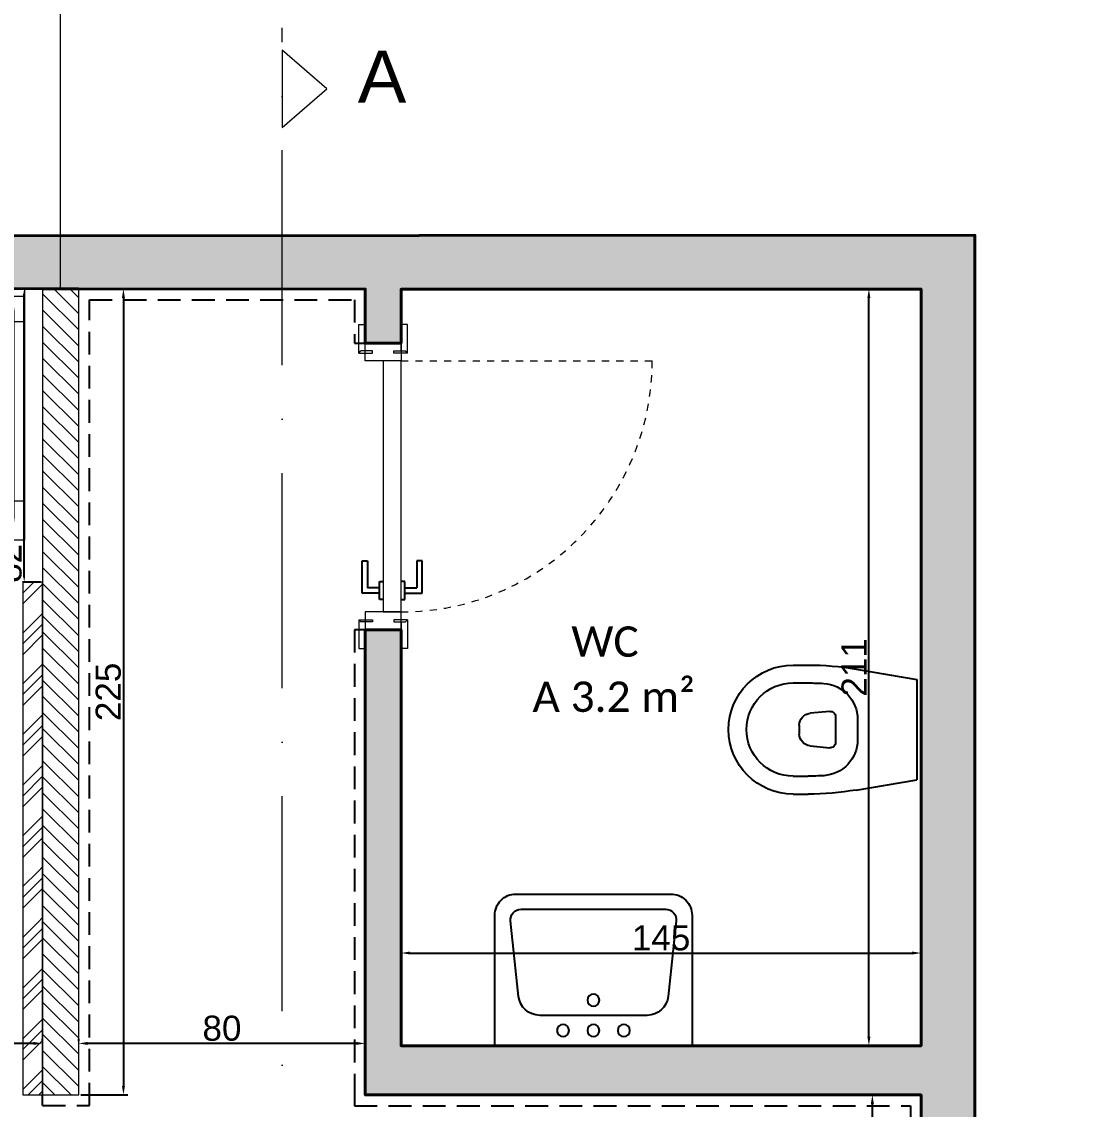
# Model space of a CAD drawing. Header units: millimetres. Extents: x 1287 to 21021, y -1522 to 4173.
# Drawn here: x 2938.3 to 3236.5, y 3482.4 to 3785.8 of the extents above; entities that cross this region are included whole.
import ezdxf

# ---------------------------------------------------------------- set-up
doc = ezdxf.new("R2010")
doc.units = ezdxf.units.MM
for name, pattern in [('ACAD_ISO02W100', [15, 12, -3]), ('ACAD_ISO10W100', [18, 12, -3, 0, -3]), ('DASHED2', [9.525, 6.35, -3.175]), ('Hidden', [4, 2, -2])]:
    doc.linetypes.add(name, pattern=pattern)
for name, color, linetype in [('-DWG_ANA', 7, 'Continuous'), ('A-kapi-aksesuar', 20, 'Continuous'), ('Yazı', 7, 'Continuous')]:
    doc.layers.add(name, color=color, linetype=linetype)
for name, color, linetype, lineweight in [('A-kapi', 41, 'Continuous', 18), ('ALÇIPAN', 40, 'Continuous', 20), ('DUVAR', 7, 'Continuous', 40), ('ENDÜSTRİYEL MUTFAK', 253, 'Continuous', 9), ('KESİT AKS', 2, 'Continuous', 30), ('LAMBRİ', 105, 'Continuous', 25), ('ÇERÇEVE', 2, 'Continuous', 9), ('ÖLÇÜ', 40, 'Continuous', 5)]:
    doc.layers.add(name, color=color, linetype=linetype, lineweight=lineweight)
doc.layers.add('VİTRİFİYE', color=7, linetype='Continuous', lineweight=25, true_color=0x7893a5)
doc.layers.add('YAZI', color=7, linetype='Continuous', lineweight=20, true_color=0xd27070)
doc.styles.get("Standard").update_dxf_attribs({"font": 'arial.ttf'})
doc.dimstyles.new('ISO-25', dxfattribs={"dimtxt": 2.5, "dimasz": 2.5, "dimexe": 1.25, "dimexo": 0.625, "dimtad": 1, "dimtxsty": 'Standard', "dimcen": 2.5, "dimadec": 0, "dimazin": 0, "dimtfac": 1, "dimtmove": 0, "dimatfit": 3, "dimfxl": 1, "dimarcsym": 0})

# ---------------------------------------------------------------- blocks, each defined once
blk = doc.blocks.new('gffgf')
at = {"layer": 'ENDÜSTRİYEL MUTFAK'}
for points in [[(127336219.11, 141996656.28), (127336221.13, 141996656.27), (127336221.15, 141996662.53, -0.072213), (127336219.13, 141996662.54)], [(127336236.99, 141996656.22), (127336239, 141996656.21), (127336239.02, 141996662.47, -0.072213), (127336237.01, 141996662.48)]]:
    blk.add_hatch(color=256, dxfattribs=at).paths.add_polyline_path(points)
for p, q in [((127336259.89, 141996661.83), (127336249.85, 141996651.86)), ((127336249.89, 141996661.86), (127336259.85, 141996651.83))]:
    blk.add_line(p, q, dxfattribs=at)
at = {"layer": 'ENDÜSTRİYEL MUTFAK', "color": 1, "linetype": 'DASHED2', "lineweight": -2, "ltscale": 2}
blk.add_lwpolyline([(127336180.09, 141996642.14), (127336264.17, 141996642.14), (127336264.17, 141996692.14), (127336180.09, 141996692.14)], close=True, dxfattribs=at)
at = {"layer": 'ENDÜSTRİYEL MUTFAK'}
for points in [[(127336186.61, 141996652.14), (127336249.85, 141996651.86), (127336249.97, 141996686.86), (127336186.72, 141996687.14)], [(127336186.69, 141996677.08), (127336208.19, 141996677.01), (127336208.22, 141996687.01), (127336186.72, 141996687.08)], [(127336249.85, 141996651.86), (127336208.1, 141996651.98), (127336208.22, 141996686.98), (127336249.97, 141996686.86)], [(127336249.85, 141996651.86), (127336259.85, 141996651.83), (127336259.89, 141996661.83), (127336249.89, 141996661.86)], [(127336244.39, 141996651.88), (127336241.47, 141996651.89), (127336241.47, 141996650.73), (127336244.38, 141996650.72)], [(127336256.31, 141996651.84), (127336253.4, 141996651.85), (127336253.39, 141996650.69), (127336256.31, 141996650.68)], [(127336222.69, 141996647.94), (127336220.03, 141996648.16), (127336220.03, 141996648.79), (127336222.69, 141996648.99)], [(127336243.51, 141996650.72), (127336242.34, 141996650.72), (127336242.34, 141996649.56), (127336243.5, 141996649.55)], [(127336255.43, 141996650.68), (127336254.27, 141996650.68), (127336254.26, 141996649.52), (127336255.43, 141996649.51)]]:
    blk.add_lwpolyline(points, close=True, dxfattribs=at)
for points in [[(127336219.76, 141996679.98), (127336219.75, 141996676.45)], [(127336220.63, 141996676.45), (127336220.64, 141996679.97)], [(127336237.64, 141996679.92), (127336237.63, 141996676.39)], [(127336238.5, 141996676.39), (127336238.51, 141996679.91)], [(127336197.39, 141996669.62), (127336187.35, 141996669.66), (127336187.31, 141996659.62), (127336197.35, 141996659.58), (127336197.39, 141996669.62)], [(127336197.39, 141996669.62), (127336207.43, 141996669.59), (127336207.39, 141996659.55), (127336197.35, 141996659.58), (127336197.39, 141996669.62)], [(127336213.16, 141996669.48), (127336208.16, 141996669.48)], [(127336219.13, 141996662.54), (127336219.11, 141996656.28), (127336221.13, 141996656.27), (127336221.15, 141996662.53)], [(127336237.01, 141996662.48), (127336236.99, 141996656.22), (127336239, 141996656.21), (127336239.02, 141996662.47)], [(127336220.64, 141996647.75), (127336219.54, 141996647.75), (127336219.56, 141996651.97)], [(127336220.65, 141996651.96), (127336220.64, 141996648.83)], [(127336220.64, 141996648.11), (127336220.64, 141996647.75)]]:
    blk.add_lwpolyline(points, dxfattribs=at)
for points in [[(127336192.28, 141996669.3), (127336192.27, 141996667.3, 0.414214), (127336192.34, 141996667.23), (127336192.38, 141996667.23, 0.414214), (127336192.44, 141996667.3), (127336192.45, 141996669.3), (127336196.5, 141996669.28, -0.668179), (127336196.62, 141996668.99), (127336193.83, 141996666.21, 0.810443), (127336193.96, 141996666.1), (127336196.86, 141996668.98, -0.668179), (127336197.04, 141996668.91), (127336197.03, 141996664.69), (127336195.03, 141996664.7, 0.414214), (127336194.96, 141996664.63), (127336194.96, 141996664.6, 0.414214), (127336195.03, 141996664.53), (127336197.03, 141996664.52), (127336197.01, 141996660.47, -0.668179), (127336196.72, 141996660.35), (127336193.94, 141996663.14, 0.810443), (127336193.83, 141996663.01), (127336196.71, 141996660.11, -0.668179), (127336196.64, 141996659.93), (127336192.42, 141996659.94), (127336192.43, 141996661.94, 0.414214), (127336192.36, 141996662.01), (127336192.32, 141996662.01, 0.414214), (127336192.25, 141996661.94), (127336192.25, 141996659.95), (127336188.2, 141996659.96, -0.668179), (127336188.07, 141996660.25), (127336190.87, 141996663.03, 0.810443), (127336190.73, 141996663.14), (127336187.84, 141996660.26, -0.668179), (127336187.66, 141996660.33), (127336187.67, 141996664.55), (127336189.67, 141996664.54, 0.414214), (127336189.74, 141996664.61), (127336189.74, 141996664.65, 0.414214), (127336189.67, 141996664.72), (127336187.67, 141996664.72), (127336187.69, 141996668.94, -0.668179), (127336187.86, 141996669.01), (127336190.74, 141996666.11, 0.810443), (127336190.88, 141996666.22), (127336188.1, 141996669.02, -0.668179), (127336188.23, 141996669.31)], [(127336202.49, 141996669.26), (127336202.49, 141996667.27, -0.414214), (127336202.42, 141996667.2), (127336202.38, 141996667.2, -0.414214), (127336202.31, 141996667.27), (127336202.32, 141996669.26), (127336198.27, 141996669.28, 0.668179), (127336198.14, 141996668.98), (127336200.92, 141996666.19, -0.810443), (127336200.79, 141996666.08), (127336197.91, 141996668.98, 0.668179), (127336197.73, 141996668.91), (127336197.71, 141996664.69), (127336199.71, 141996664.68, -0.414214), (127336199.78, 141996664.61), (127336199.78, 141996664.58, -0.414214), (127336199.71, 141996664.51), (127336197.71, 141996664.52), (127336197.7, 141996660.46, 0.668179), (127336197.99, 141996660.34), (127336200.79, 141996663.12, -0.810443), (127336200.9, 141996662.98), (127336198, 141996660.1, 0.668179), (127336198.07, 141996659.93), (127336202.29, 141996659.91), (127336202.3, 141996661.91, -0.414214), (127336202.36, 141996661.98), (127336202.4, 141996661.98, -0.414214), (127336202.47, 141996661.91), (127336202.46, 141996659.91), (127336206.51, 141996659.9, 0.668179), (127336206.64, 141996660.19), (127336203.86, 141996662.99, -0.810443), (127336204, 141996663.09), (127336206.88, 141996660.19, 0.668179), (127336207.05, 141996660.27), (127336207.07, 141996664.49), (127336205.07, 141996664.49, -0.414214), (127336205, 141996664.56), (127336205, 141996664.6, -0.414214), (127336205.07, 141996664.66), (127336207.07, 141996664.66), (127336207.08, 141996668.88, 0.668179), (127336206.9, 141996668.95), (127336204.01, 141996666.07, -0.810443), (127336203.87, 141996666.18), (127336206.67, 141996668.95, 0.668179), (127336206.54, 141996669.25)]]:
    blk.add_lwpolyline(points, format="xyb", close=True, dxfattribs=at)
for centre, radius in [((127336220.16, 141996669.47), 7), ((127336220.16, 141996669.47), 6), ((127336238.04, 141996669.4), 7), ((127336238.04, 141996669.4), 6), ((127336220.16, 141996669.47), 1.45), ((127336238.04, 141996669.4), 1.45), ((127336192.35, 141996664.79), 3.53), ((127336192.35, 141996664.79), 1.86), ((127336202.39, 141996664.76), 3.53), ((127336202.39, 141996664.76), 1.86), ((127336192.35, 141996664.79), 0.853), ((127336202.39, 141996664.76), 0.853)]:
    blk.add_circle(centre, radius, dxfattribs=at)
for centre in [(127336220.2, 141996679.97), (127336238.07, 141996679.91)]:
    blk.add_arc(centre, 0.438, 359.8053, 179.8053, dxfattribs=at)
blk = doc.blocks.new('14')
at = {"layer": '-DWG_ANA'}
for p in [(127337726.55, 141999917.23), (127337846.55, 141999987.23)]:
    blk.add_line(p, (127337726.55, 141999987.23), dxfattribs=at)
at = {"layer": '-DWG_ANA', "lineweight": 5}
for p, q in [((127337726.55, 141999985.23), (127337846.55, 141999985.23)), ((127337846.55, 141999987.23), (127337846.55, 141999917.23)), ((127337732.55, 141999984.23), (127337840.55, 141999984.23)), ((127337729.55, 141999923.23), (127337729.55, 141999981.23)), ((127337745.55, 141999981.23), (127337757.55, 141999981.23)), ((127337843.55, 141999981.23), (127337843.55, 141999923.23)), ((127337745.55, 141999978.23), (127337757.55, 141999978.23)), ((127337750.3, 141999976.23), (127337750.3, 141999978.23)), ((127337750.3, 141999976.23), (127337752.8, 141999976.23)), ((127337750.55, 141999976.23), (127337750.55, 141999961.73)), ((127337752.12, 141999976.23), (127337750.97, 141999976.23)), ((127337752.55, 141999976.23), (127337752.55, 141999961.73)), ((127337752.8, 141999978.23), (127337752.8, 141999976.23)), ((127337761.55, 141999974.23), (127337741.55, 141999974.23)), ((127337736.55, 141999969.23), (127337736.55, 141999929.23)), ((127337766.55, 141999929.23), (127337766.55, 141999969.23)), ((127337752.05, 141999961.23), (127337751.05, 141999961.23)), ((127337741.55, 141999924.23), (127337761.55, 141999924.23)), ((127337840.55, 141999920.23), (127337732.55, 141999920.23)), ((127337732.55, 141999917.23), (127337732.93, 141999918.15)), ((127337846.55, 141999917.23), (127337726.55, 141999917.23))]:
    blk.add_line(p, q, dxfattribs=at)
at = {"layer": '-DWG_ANA', "color": 251, "linetype": 'ACAD_ISO02W100', "lineweight": 5, "true_color": 0x636466}
for p, q in [((127337732.55, 141999917.23), (127337732.55, 141999987.23)), ((127337770.55, 141999917.23), (127337770.55, 141999987.23)), ((127337774.55, 141999917.23), (127337774.55, 141999987.23))]:
    blk.add_line(p, q, dxfattribs=at)
at = {"layer": '-DWG_ANA', "lineweight": 5}
for points in [[(127337741.39, 141999981.62), (127337742.01, 141999981), (127337742.27, 141999981.27), (127337741.66, 141999981.88)], [(127337743.36, 141999982.48), (127337743.36, 141999981.6), (127337743.73, 141999981.6), (127337743.73, 141999982.48)], [(127337745.7, 141999981.62), (127337745.08, 141999981), (127337744.82, 141999981.27), (127337745.44, 141999981.88)], [(127337757.39, 141999981.62), (127337758.01, 141999981), (127337758.27, 141999981.27), (127337757.66, 141999981.88)], [(127337759.36, 141999982.48), (127337759.36, 141999981.6), (127337759.73, 141999981.6), (127337759.73, 141999982.48)], [(127337761.7, 141999981.62), (127337761.08, 141999981), (127337760.82, 141999981.27), (127337761.44, 141999981.88)], [(127337740.74, 141999979.91), (127337741.62, 141999979.91), (127337741.62, 141999979.54), (127337740.74, 141999979.54)], [(127337746.35, 141999979.91), (127337745.48, 141999979.91), (127337745.48, 141999979.54), (127337746.35, 141999979.54)], [(127337756.74, 141999979.91), (127337757.62, 141999979.91), (127337757.62, 141999979.54), (127337756.74, 141999979.54)], [(127337762.35, 141999979.91), (127337761.48, 141999979.91), (127337761.48, 141999979.54), (127337762.35, 141999979.54)], [(127337741.39, 141999977.84), (127337742.01, 141999978.46), (127337742.27, 141999978.19), (127337741.66, 141999977.57)], [(127337743.36, 141999977), (127337743.36, 141999977.88), (127337743.73, 141999977.88), (127337743.73, 141999977)], [(127337745.7, 141999977.84), (127337745.08, 141999978.46), (127337744.82, 141999978.19), (127337745.44, 141999977.57)], [(127337757.39, 141999977.84), (127337758.01, 141999978.46), (127337758.27, 141999978.19), (127337757.66, 141999977.57)], [(127337759.36, 141999977), (127337759.36, 141999977.88), (127337759.73, 141999977.88), (127337759.73, 141999977)], [(127337761.7, 141999977.84), (127337761.08, 141999978.46), (127337760.82, 141999978.19), (127337761.44, 141999977.57)]]:
    blk.add_lwpolyline(points, dxfattribs=at)
for centre, radius in [((127337743.55, 141999979.73), 1.65), ((127337743.55, 141999979.73), 1.46), ((127337759.55, 141999979.73), 1.65), ((127337759.55, 141999979.73), 1.46), ((127337761.55, 141999969.23), 2.1)]:
    blk.add_circle(centre, radius, dxfattribs=at)
for centre, radius, start, end in [((127337732.55, 141999981.23), 3, 90, 180), ((127337741.52, 141999981.75), 0.187, 45, 225), ((127337743.55, 141999979.73), 2.5, 94.3, 130.7142), ((127337743.55, 141999979.73), 2.5, 94.3, 130.7142), ((127337743.55, 141999982.48), 0.187, 0, 180), ((127337743.55, 141999979.73), 2.5, 49.2858, 85.7), ((127337743.55, 141999979.73), 2.5, 49.2858, 85.7), ((127337745.57, 141999981.75), 0.187, 315, 135), ((127337757.52, 141999981.75), 0.187, 45, 225), ((127337759.55, 141999979.73), 2.5, 94.3, 130.7142), ((127337759.55, 141999982.48), 0.187, 0, 180), ((127337759.55, 141999979.73), 2.5, 49.2858, 85.7), ((127337761.57, 141999981.75), 0.187, 315, 135), ((127337840.55, 141999981.23), 3, 0, 90), ((127337740.74, 141999979.73), 0.187, 90, 270), ((127337743.55, 141999979.73), 2.5, 139.3141, 175.7733), ((127337743.55, 141999979.73), 2.5, 139.3141, 175.7733), ((127337743.55, 141999979.73), 2.5, 184.3732, 220.6859), ((127337743.55, 141999979.73), 2.5, 184.3732, 220.6859), ((127337743.55, 141999979.73), 2.5, 4.2267, 40.6859), ((127337743.55, 141999979.73), 2.5, 4.2267, 40.6859), ((127337743.55, 141999979.73), 2.5, 319.3141, 355.6268), ((127337743.55, 141999979.73), 2.5, 319.3141, 355.6268), ((127337746.35, 141999979.73), 0.187, 270, 90), ((127337756.74, 141999979.73), 0.187, 90, 270), ((127337759.55, 141999979.73), 2.5, 139.3141, 175.7733), ((127337759.55, 141999979.73), 2.5, 184.3732, 220.6859), ((127337759.55, 141999979.73), 2.5, 4.2267, 40.6859), ((127337759.55, 141999979.73), 2.5, 319.3141, 355.6268), ((127337762.35, 141999979.73), 0.187, 270, 90), ((127337741.52, 141999977.71), 0.187, 135, 315), ((127337743.55, 141999979.73), 2.5, 229.2858, 265.7), ((127337743.55, 141999979.73), 2.5, 229.2858, 265.7), ((127337743.55, 141999977), 0.187, 180, 0), ((127337743.55, 141999979.73), 2.5, 274.3, 310.7142), ((127337743.55, 141999979.73), 2.5, 274.3, 310.7142), ((127337745.57, 141999977.71), 0.187, 225, 45), ((127337757.52, 141999977.71), 0.187, 135, 315), ((127337759.55, 141999979.73), 2.5, 229.2858, 265.7), ((127337759.55, 141999977), 0.187, 180, 0), ((127337759.55, 141999979.73), 2.5, 274.3, 310.7142), ((127337761.57, 141999977.71), 0.187, 225, 45), ((127337741.55, 141999969.23), 5, 90, 180), ((127337761.55, 141999969.23), 5, 0, 90), ((127337751.55, 141999962.07), 1.52, 131.186, 48.814), ((127337751.05, 141999961.73), 0.5, 180, 270), ((127337752.05, 141999961.73), 0.5, 270, 0), ((127337741.55, 141999929.23), 5, 180, 270), ((127337761.55, 141999929.23), 5, 270, 0), ((127337732.55, 141999923.23), 3, 180, 270), ((127337840.55, 141999923.23), 3, 270, 0)]:
    blk.add_arc(centre, radius, start, end, dxfattribs=at)
blk = doc.blocks.new('S_LAVABO')
at = {"layer": 'VİTRİFİYE'}
for points in [[(50, 7), (50, 58, 0.414214), (43, 65), (0, 65), (0, 0), (43, 0, 0.414214)], [(10, 14.82, 0.38338), (16.26, 7.86), (41.13, 5.2, 0.445735), (45, 8.68), (45, 56.32, 0.445735), (41.13, 59.8), (16.26, 57.14, 0.38338), (10, 50.18)]]:
    blk.add_lwpolyline(points, format="xyb", close=True, dxfattribs=at)
for centre in [(5, 42.5), (5, 32.5), (15, 32.5), (5, 22.5)]:
    blk.add_circle(centre, 2, dxfattribs=at)
blk = doc.blocks.new('S_KLOZET')
at = {"layer": 'VİTRİFİYE'}
for p, q in [((8302.42, 3248.61), (8302.42, 3244.44)), ((8307.42, 3248.61), (8307.42, 3244.44)), ((8319.17, 3246.89), (8321.67, 3246.89)), ((8333.42, 3248.61), (8333.42, 3244.44)), ((8338.42, 3248.61), (8338.42, 3244.44)), ((8315.34, 3238.4), (8315.88, 3243.91)), ((8324.95, 3243.91), (8325.5, 3238.41)), ((8316.83, 3236.76), (8324.01, 3236.76)), ((8303.54, 3231.08), (8306.42, 3214.11)), ((8337.3, 3231.08), (8334.42, 3214.11)), ((8317.53, 3230.66), (8323.31, 3230.66)), ((8306.42, 3214.11), (8334.42, 3214.11)), ((8320.42, 3214.11), (8320.42, 3214.11)), ((8320.42, 3214.11), (8320.42, 3214.11)), ((8320.42, 3214.11), (8320.42, 3214.11)), ((8320.42, 3214.11), (8320.42, 3214.11)), ((8320.42, 3214.11), (8320.42, 3214.11)), ((8320.42, 3214.11), (8320.42, 3214.11)), ((8320.42, 3214.11), (8320.42, 3214.11)), ((8320.42, 3214.11), (8320.42, 3214.11)), ((8320.42, 3214.11), (8320.42, 3214.11)), ((8320.42, 3214.11), (8320.42, 3214.11)), ((8320.42, 3214.11), (8320.42, 3214.11)), ((8320.42, 3214.11), (8320.42, 3214.11)), ((8320.42, 3214.11), (8320.42, 3214.11)), ((8320.42, 3214.11), (8320.42, 3214.11)), ((8320.42, 3214.11), (8320.42, 3214.11)), ((8320.42, 3214.11), (8320.42, 3214.11)), ((8320.42, 3214.11), (8320.42, 3214.11)), ((8320.42, 3214.11), (8320.42, 3214.11)), ((8320.42, 3214.11), (8320.42, 3214.11)), ((8320.42, 3214.11), (8320.42, 3214.11)), ((8320.42, 3214.11), (8320.42, 3214.11)), ((8320.42, 3214.11), (8320.42, 3214.11)), ((8320.42, 3214.11), (8320.42, 3214.11)), ((8320.42, 3214.11), (8320.42, 3214.11)), ((8320.42, 3214.11), (8320.42, 3214.11)), ((8320.42, 3214.11), (8320.42, 3214.11)), ((8320.42, 3214.11), (8320.42, 3214.11)), ((8320.42, 3214.11), (8320.42, 3214.11)), ((8320.42, 3214.11), (8320.42, 3214.11)), ((8320.42, 3214.11), (8320.42, 3214.11)), ((8320.42, 3214.11), (8320.42, 3214.11)), ((8320.42, 3214.11), (8320.42, 3214.11)), ((8320.42, 3214.11), (8320.42, 3214.11)), ((8320.42, 3214.11), (8320.42, 3214.11)), ((8320.42, 3214.11), (8320.42, 3214.11)), ((8320.42, 3214.11), (8320.42, 3214.11)), ((8320.42, 3214.11), (8320.42, 3214.11)), ((8320.42, 3214.11), (8320.42, 3214.11)), ((8320.42, 3214.11), (8320.42, 3214.11)), ((8320.42, 3214.11), (8320.42, 3214.11)), ((8320.42, 3214.11), (8320.42, 3214.11)), ((8320.42, 3214.11), (8320.42, 3214.11)), ((8320.42, 3214.11), (8320.42, 3214.11)), ((8320.42, 3214.11), (8320.42, 3214.11)), ((8320.42, 3214.11), (8320.42, 3214.11)), ((8320.42, 3214.11), (8320.42, 3214.11)), ((8320.42, 3214.11), (8320.42, 3214.11)), ((8320.42, 3214.11), (8320.42, 3214.11)), ((8320.42, 3214.11), (8320.42, 3214.11)), ((8320.42, 3214.11), (8320.42, 3214.11)), ((8320.42, 3214.11), (8320.42, 3214.11))]:
    blk.add_line(p, q, dxfattribs=at)
for centre, radius, start, end in [((8320.42, 3248.61), 18, 0.0006, 180.0006), ((8318.42, 3242.11), 20, 0.0006, 0.0006), ((8320.42, 3248.61), 13, 0.0006, 180.0006), ((8319.17, 3243.59), 3.3, 90.0006, 174.3627), ((8321.67, 3243.59), 3.3, 5.6386, 90.0006), ((8382.42, 3244.44), 80, 180.0006, 189.6183), ((8382.42, 3244.44), 75, 180.0006, 183.334), ((8258.42, 3244.44), 75, 356.6672, 0.0006), ((8258.42, 3244.44), 80, 350.383, 0.0006), ((8317.53, 3240.66), 10, 183.334, 270.0006), ((8323.31, 3240.66), 10, 270.0006, 356.6672), ((8316.83, 3238.26), 1.5, 174.3627, 270.0006), ((8324.01, 3238.26), 1.5, 270.0006, 5.6386), ((8320.42, 3214.11), 0.00003, 207.4665, 270.0006), ((8320.42, 3214.11), 0.00003, 90.0006, 207.4665), ((8320.42, 3214.11), 0.00003, 27.4665, 90.0006), ((8320.42, 3214.11), 0.00003, 270.0006, 27.4665), ((8320.42, 3214.11), 0.00003, 270.0006, 27.4665), ((8320.42, 3214.11), 0.00001, 27.4665, 90.0006), ((8320.42, 3214.11), 0.00001, 270.0006, 27.4665), ((8320.42, 3214.11), 0.00001, 207.4665, 270.0006), ((8320.42, 3214.11), 0.00001, 90.0006, 207.4665), ((8320.42, 3214.11), 0.00001, 270.0006, 27.4665), ((8320.42, 3214.11), 0.00001, 27.4665, 90.0006), ((8320.42, 3214.11), 0.00001, 270.0006, 27.4665), ((8320.42, 3214.11), 0.00001, 27.4665, 90.0006), ((8320.42, 3214.11), 0.00001, 270.0006, 27.4665), ((8320.42, 3214.11), 0.00001, 207.4665, 270.0006), ((8320.42, 3214.11), 0.00001, 207.4665, 270.0006), ((8320.42, 3214.11), 0.00001, 207.4665, 270.0006), ((8320.42, 3214.11), 0.00001, 90.0006, 207.4665), ((8320.42, 3214.11), 0.00001, 207.4665, 270.0006), ((8320.42, 3214.11), 0.00001, 90.0006, 207.4665), ((8320.42, 3214.11), 0.00001, 90.0006, 180.0006), ((8320.42, 3214.11), 0.00001, 90.0006, 180.0006), ((8320.42, 3214.11), 0.00001, 180.0006, 270.0006), ((8320.42, 3214.11), 0.00001, 270.0006, 0.0006), ((8320.42, 3214.11), 0.00001, 0.0006, 90.0006), ((8320.42, 3214.11), 0.00001, 90.0006, 180.0006), ((8320.42, 3214.11), 0.00001, 180.0006, 270.0006), ((8320.42, 3214.11), 0.00001, 0.0006, 90.0006), ((8320.42, 3214.11), 0.00001, 270.0006, 0.0006), ((8320.42, 3214.11), 0.00001, 180.0006, 270.0006), ((8320.42, 3214.11), 0.00001, 270.0006, 0.0006), ((8320.42, 3214.11), 0.00001, 0.0006, 90.0006), ((8320.42, 3214.11), 0.00001, 90.0006, 180.0006), ((8320.42, 3214.11), 0.00001, 180.0006, 270.0006), ((8320.42, 3214.11), 0.00001, 90.0006, 180.0006), ((8320.42, 3214.11), 0.00001, 0.0006, 90.0006), ((8320.42, 3214.11), 0.00001, 270.0006, 0.0006), ((8320.42, 3214.11), 0.00001, 180.0006, 270.0006)]:
    blk.add_arc(centre, radius, start, end, dxfattribs=at)
blk = doc.blocks.new('*U19')
at = {"ltscale": 3}
for p, q in [((-10.2, 1.8), (-10.2, 0)), ((-2.2, 1.8), (-10.2, 1.8)), ((-2.8, 0), (-10.2, 0)), ((-2.2, 1.8), (-2.8, 1.2)), ((-2.8, -2), (-2.8, 1.2)), ((-2.2, 1.8), (-2.2, -2)), ((72.2, 1.8), (72.2, -2)), ((72.2, 1.8), (80.2, 1.8)), ((72.2, 1.8), (72.8, 1.2)), ((72.8, -2), (72.8, 1.2)), ((72.8, 0), (80.2, 0)), ((80.2, 1.8), (80.2, 0)), ((-2.8, -8), (-2.8, -11.2)), ((-2.2, -11.8), (-2.2, -8)), ((72.2, -11.8), (72.2, -8)), ((72.8, -8), (72.8, -11.2)), ((-10.2, -11.8), (-10.2, -10)), ((-2.8, -10), (-10.2, -10)), ((-2.2, -11.8), (-10.2, -11.8)), ((-2.2, -11.8), (-2.8, -11.2)), ((72.2, -11.8), (72.8, -11.2)), ((72.2, -11.8), (80.2, -11.8)), ((72.8, -10), (80.2, -10)), ((80.2, -11.8), (80.2, -10))]:
    blk.add_line(p, q, dxfattribs=at)
at = {"color": 8, "linetype": 'Hidden'}
blk.add_lwpolyline([(0, 0), (0, 70)], dxfattribs=at)
at = {"ltscale": 3}
for points in [[(-5, 0), (0, 0), (0, -10), (-5, -10)], [(0, -5), (70, -5), (70, 0), (0, 0)], [(75, 0), (70, 0), (70, -10), (75, -10)]]:
    blk.add_lwpolyline(points, close=True, dxfattribs=at)
for points in [[(-2.2, -2), (-2.8, -2)], [(72.2, -2), (72.8, -2)], [(-2.2, -8), (-2.8, -8)], [(72.2, -8), (72.8, -8)]]:
    blk.add_lwpolyline(points, dxfattribs=at)
at = {"color": 8, "linetype": 'Hidden'}
blk.add_arc((0, 0), 70, 360, 90, dxfattribs=at)
at = {"layer": 'A-kapi-aksesuar', "ltscale": 3}
for p, q in [((64.75, 5.87), (55.75, 5.87)), ((55.75, 5.87), (55.75, 4.37)), ((55.75, 4.37), (63.25, 4.37)), ((63.25, 1), (63.25, 4.37)), ((64.75, 1), (64.75, 5.87)), ((66.5, 1), (61.5, 1)), ((61.5, 1), (61.5, 0)), ((66.5, 0), (66.5, 1)), ((61.5, -6), (61.5, -5)), ((66.5, -6), (61.5, -6)), ((63.25, -6), (63.25, -9.37)), ((64.75, -6), (64.75, -10.87)), ((66.5, -5), (66.5, -6)), ((55.75, -9.37), (63.25, -9.37)), ((55.75, -10.87), (55.75, -9.37)), ((64.75, -10.87), (55.75, -10.87))]:
    blk.add_line(p, q, dxfattribs=at)
blk = doc.blocks.new('*D23')
at = {"layer": 'Defpoints', "color": 0, "transparency": 16777216}
for p in [(3189.1, 3526.03), (3044.1, 3500.18), (3189.1, 3500.18)]:
    blk.add_point(p, dxfattribs=at)
at = {"layer": 'ÖLÇÜ', "color": 0, "lineweight": -2, "transparency": 16777216}
for p, q in [((3044.1, 3500.8), (3044.1, 3527.28)), ((3046.6, 3526.03), (3186.6, 3526.03)), ((3189.1, 3500.8), (3189.1, 3527.28))]:
    blk.add_line(p, q, dxfattribs=at)
at = {"layer": 'ÖLÇÜ', "color": 0, "transparency": 16777216}
for points in [[(3046.6, 3526.44), (3046.6, 3525.61), (3044.1, 3526.03)], [(3186.6, 3526.44), (3186.6, 3525.61), (3189.1, 3526.03)]]:
    blk.add_solid(points, dxfattribs=at)
at = {"layer": 'ÖLÇÜ', "color": 0, "lineweight": 0, "transparency": 16777216, "insert": (3116.6, 3530.22), "char_height": 7, "attachment_point": 5}
blk.add_mtext('145', dxfattribs=at)
blk = doc.blocks.new('*D24')
at = {"layer": 'Defpoints', "color": 0, "transparency": 16777216}
for p in [(3174.54, 3711.24), (3189.1, 3711.24), (3189.1, 3500.18)]:
    blk.add_point(p, dxfattribs=at)
at = {"layer": 'ÖLÇÜ', "color": 0, "lineweight": -2, "transparency": 16777216}
for p, q in [((3188.47, 3711.24), (3173.29, 3711.24)), ((3174.54, 3502.68), (3174.54, 3708.74)), ((3188.47, 3500.18), (3173.29, 3500.18))]:
    blk.add_line(p, q, dxfattribs=at)
at = {"layer": 'ÖLÇÜ', "color": 0, "transparency": 16777216}
for points in [[(3174.12, 3708.74), (3174.95, 3708.74), (3174.54, 3711.24)], [(3174.12, 3502.68), (3174.95, 3502.68), (3174.54, 3500.18)]]:
    blk.add_solid(points, dxfattribs=at)
at = {"layer": 'ÖLÇÜ', "color": 0, "lineweight": 0, "transparency": 16777216, "insert": (3170.4, 3605.71), "char_height": 7, "attachment_point": 5, "rotation": 90}
blk.add_mtext('211', dxfattribs=at)
blk = doc.blocks.new('*D28')
at = {"layer": 'Defpoints', "color": 0, "transparency": 16777216}
for p in [(2954.2, 3500.81), (2954.2, 3500.81), (3034.1, 3500.81)]:
    blk.add_point(p, dxfattribs=at)
at = {"layer": 'ÖLÇÜ', "color": 0, "lineweight": -2, "transparency": 16777216}
for p, q in [((2954.2, 3501.43), (2954.2, 3502.06)), ((3034.1, 3501.43), (3034.1, 3502.06)), ((3031.6, 3500.81), (2956.7, 3500.81))]:
    blk.add_line(p, q, dxfattribs=at)
at = {"layer": 'ÖLÇÜ', "color": 0, "transparency": 16777216}
for points in [[(2956.7, 3501.22), (2956.7, 3500.39), (2954.2, 3500.81)], [(3031.6, 3501.22), (3031.6, 3500.39), (3034.1, 3500.81)]]:
    blk.add_solid(points, dxfattribs=at)
at = {"layer": 'ÖLÇÜ', "color": 0, "lineweight": 0, "transparency": 16777216, "insert": (2994.15, 3505.01), "char_height": 7, "attachment_point": 5}
blk.add_mtext('80', dxfattribs=at)
blk = doc.blocks.new('*D29')
at = {"layer": 'Defpoints', "color": 0, "transparency": 16777216}
for p in [(2872.3, 3500.81), (2872.3, 3500.81), (2944.15, 3500.81)]:
    blk.add_point(p, dxfattribs=at)
at = {"layer": 'ÖLÇÜ', "color": 0, "lineweight": -2, "transparency": 16777216}
for p, q in [((2872.3, 3501.43), (2872.3, 3502.06)), ((2944.15, 3501.43), (2944.15, 3502.06)), ((2941.65, 3500.81), (2874.8, 3500.81))]:
    blk.add_line(p, q, dxfattribs=at)
at = {"layer": 'ÖLÇÜ', "color": 0, "transparency": 16777216}
for points in [[(2874.8, 3501.22), (2874.8, 3500.39), (2872.3, 3500.81)], [(2941.65, 3501.22), (2941.65, 3500.39), (2944.15, 3500.81)]]:
    blk.add_solid(points, dxfattribs=at)
at = {"layer": 'ÖLÇÜ', "color": 0, "lineweight": 0, "transparency": 16777216, "insert": (2908.23, 3504.95), "char_height": 7, "attachment_point": 5, "rotation": 360}
blk.add_mtext('72', dxfattribs=at)
blk = doc.blocks.new('*D30')
at = {"layer": 'Defpoints', "color": 0, "transparency": 16777216}
for p in [(2954.2, 3711.28), (2954.2, 3486.45), (2966.68, 3486.45)]:
    blk.add_point(p, dxfattribs=at)
at = {"layer": 'ÖLÇÜ', "color": 0, "lineweight": -2, "transparency": 16777216}
for p, q in [((2954.83, 3711.28), (2967.93, 3711.28)), ((2966.68, 3708.78), (2966.68, 3488.95)), ((2954.83, 3486.45), (2967.93, 3486.45))]:
    blk.add_line(p, q, dxfattribs=at)
at = {"layer": 'ÖLÇÜ', "color": 0, "transparency": 16777216}
for points in [[(2966.26, 3708.78), (2967.1, 3708.78), (2966.68, 3711.28)], [(2966.26, 3488.95), (2967.1, 3488.95), (2966.68, 3486.45)]]:
    blk.add_solid(points, dxfattribs=at)
at = {"layer": 'ÖLÇÜ', "color": 0, "lineweight": 0, "transparency": 16777216, "insert": (2962.48, 3598.87), "char_height": 7, "attachment_point": 5, "rotation": 90}
blk.add_mtext('225', dxfattribs=at)
blk = doc.blocks.new('*D162')
at = {"layer": 'Defpoints', "color": 0, "transparency": 16777216}
for p in [(2939.01, 3711.29), (2944.15, 3711.29), (2944.15, 3629.45)]:
    blk.add_point(p, dxfattribs=at)
at = {"layer": 'ÖLÇÜ', "color": 0, "lineweight": -2, "transparency": 16777216}
for p, q in [((2943.55, 3711.29), (2938.51, 3711.29)), ((2939.01, 3630.95), (2939.01, 3709.79)), ((2943.55, 3629.45), (2938.51, 3629.45))]:
    blk.add_line(p, q, dxfattribs=at)
at = {"layer": 'ÖLÇÜ', "color": 0, "transparency": 16777216}
for points in [[(2938.76, 3709.79), (2939.26, 3709.79), (2939.01, 3711.29)], [(2938.76, 3630.95), (2939.26, 3630.95), (2939.01, 3629.45)]]:
    blk.add_solid(points, dxfattribs=at)
at = {"layer": 'ÖLÇÜ', "color": 0, "lineweight": 0, "transparency": 16777216, "insert": (2934.81, 3634.75), "char_height": 7, "attachment_point": 5, "rotation": 90}
blk.add_mtext('82', dxfattribs=at)
blk = doc.blocks.new('*D283')
at = {"layer": 'Defpoints', "color": 0, "transparency": 16777216}
for p in [(3175.51, 3486.44), (3183.6, 3486.44), (3183.6, 3244.95, 0)]:
    blk.add_point(p, dxfattribs=at)
at = {"layer": 'ÖLÇÜ', "color": 0, "lineweight": -2, "transparency": 16777216}
for p, q in [((3182.97, 3486.44), (3174.26, 3486.44)), ((3175.51, 3247.45), (3175.51, 3483.94)), ((3182.97, 3244.95), (3174.26, 3244.95))]:
    blk.add_line(p, q, dxfattribs=at)
at = {"layer": 'ÖLÇÜ', "color": 0, "transparency": 16777216}
for points in [[(3175.09, 3483.94), (3175.93, 3483.94), (3175.51, 3486.44)], [(3175.09, 3247.45), (3175.93, 3247.45), (3175.51, 3244.95)]]:
    blk.add_solid(points, dxfattribs=at)
at = {"layer": 'ÖLÇÜ', "color": 0, "lineweight": 0, "transparency": 16777216, "insert": (3171.34, 3365.69), "char_height": 7, "attachment_point": 5, "rotation": 90}
blk.add_mtext('{\\fArial|b0|i0|c162|p34;240}', dxfattribs=at)

msp = doc.modelspace()

# ---------------------------------------------------------------- hatches: boundary and pattern name
h = msp.add_hatch(color=256)
h.dxf.hatch_style = 1
h.paths.add_polyline_path([(5942.638, 584.53), (5942.638, 4059.675), (1286.5, 4059.675), (1286.5, 584.53)])
h.paths.add_polyline_path([(1306.5, 604.53), (1306.5, 4039.675), (5922.638, 4039.675), (5922.638, 604.53)], flags=16)
h.paths.add_polyline_path([(1863.755, 778.27), (1864.529, 3865.935), (1879.919, 3865.935), (1879.145, 778.27)], flags=0)
h.paths.add_polyline_path([(1359.5, 1487.424), (1359.498, 1502.885), (1812.22, 1502.885), (1812.22, 1487.495)], flags=0)
h.paths.add_polyline_path([(1424.14, 1558.408), (1424.14, 1881.292), (1527.463, 1881.292), (1527.463, 1558.408)], flags=0)
h.paths.add_polyline_path([(1415.53, 1891.8), (1381.089, 1891.8), (1398.31, 1921.935)], flags=0)
h.paths.add_polyline_path([(1359.498, 1969.703), (1359.5, 1985.164), (1812.22, 1985.093), (1812.22, 1969.703)], flags=0)
h.paths.add_polyline_path([(1359.383, 2302.178), (1359.386, 2317.639), (1812.106, 2317.568), (1812.106, 2302.178)], flags=0)
h.paths.add_polyline_path([(1359.419, 2537.898), (1359.421, 2553.359), (1812.141, 2553.288), (1812.141, 2537.898)], flags=0)
h.paths.add_polyline_path([(1359.454, 2763.088), (1359.456, 2778.549), (1812.176, 2778.478), (1812.176, 2763.088)], flags=0)
h.paths.add_polyline_path([(1359.498, 2988.278), (1359.5, 3003.739), (1812.22, 3003.668), (1812.22, 2988.278)], flags=0)
h.paths.add_polyline_path([(1359.498, 3269.753), (1359.5, 3285.214), (1812.22, 3285.143), (1812.22, 3269.753)], flags=0)
h.paths.add_polyline_path([(1359.498, 3569.858), (1359.5, 3585.319), (1812.22, 3585.248), (1812.22, 3569.858)], flags=0)
h.paths.add_polyline_path([(1354.825, 797.747), (1849.942, 797.747), (1849.942, 1365.654), (1354.825, 1365.654)], flags=8)
h.paths.add_polyline_path([(1376.632, 1385.998), (1498.599, 1385.998), (1498.599, 1444.419), (1376.632, 1444.419)], flags=8)
h.paths.add_polyline_path([(1426.929, 2022.407), (1763.728, 2022.407), (1763.728, 2188.461), (1426.929, 2188.461)], flags=8)
h.paths.add_polyline_path([(1376.755, 3510.142), (1630.784, 3510.142), (1630.784, 3568.563), (1376.755, 3568.563)], flags=8)
h.paths.add_polyline_path([(1533.884, 1885.056), (1656.424, 1885.056), (1656.424, 1922.23), (1533.884, 1922.23)], flags=8)
h.paths.add_polyline_path([(1440.205, 1884.623), (1513.108, 1884.623), (1513.108, 1921.797), (1440.205, 1921.797)], flags=8)
h.paths.add_polyline_path([(1563.537, 3656.935), (1855.678, 3656.935), (1855.678, 3704.668), (1563.537, 3704.668)], flags=8)
h = msp.add_hatch(color=256)
h.dxf.hatch_style = 1
h.paths.add_polyline_path([(2944.151, 3711.288), (2954.151, 3711.283), (3034.099, 3711.228), (3034.099, 3701.38), (3034.099, 3696.18), (3044.099, 3696.18), (3044.099, 3711.177), (3189.099, 3711.24), (3189.099, 3500.179), (3044.099, 3500.179), (3044.099, 3616.179), (3034.099, 3616.179), (3034.099, 3486.443), (3189.099, 3486.443), (3189.099, 2761.179), (3167.099, 2761.179), (3167.099, 2746.179), (3204.099, 2746.179), (3204.099, 3500.179), (3204.099, 3726.246), (3049.099, 3726.179), (2414.318, 3725.905), (2414.31, 3711.565)])
at = {"layer": 'ALÇIPAN'}
h = msp.add_hatch(dxfattribs=at)
h.set_pattern_fill('ANSI31', color=256, angle=90)
h.set_pattern_definition([(135, (93.9676, 0), (-2.245064, -2.245064), [])])
h.paths.add_polyline_path([(2954.203, 3711.288), (2944.151, 3711.288), (2944.151, 3486.45), (2954.203, 3486.45)])
at = {"layer": 'ÇERÇEVE'}
h = msp.add_hatch(dxfattribs=at)
h.set_pattern_fill('GOST_GROUND', color=256, angle=-180)
h.set_pattern_definition([(225, (-530.048, 6971.202), (-14.142136, 5e-15), [20]), (225, (-533.048, 6971.202), (-14.142136, 5e-15), [20]), (225, (-536.048, 6971.202), (-14.142136, 5e-15), [20])])
h.paths.add_polyline_path([(2938.651, 3629.45), (2938.651, 3486.45), (2944.151, 3486.45), (2944.151, 3629.45)])

# ---------------------------------------------------------------- linework, layer by layer
for points in [[(3031.099, 3696.18), (3034.099, 3696.18)], [(2944.151, 3483.45), (2944.151, 3486.45)]]:
    msp.add_lwpolyline(points)
at = {"layer": 'ALÇIPAN'}
msp.add_lwpolyline([(2954.203, 3711.288), (2944.151, 3711.288), (2944.151, 3486.45), (2954.203, 3486.45)], close=True, dxfattribs=at)
at = {"layer": 'DUVAR'}
for points in [[(3204.099, 2746.179), (3204.099, 3500.179), (3204.099, 3726.246), (3049.099, 3726.179), (2414.318, 3725.905), (2414.31, 3711.565), (2944.151, 3711.288), (2944.151, 3711.288)], [(2944.151, 3711.288), (2944.151, 3711.288), (2954.151, 3711.283), (2954.151, 3711.283), (3034.099, 3711.228), (3034.099, 3701.38), (3034.099, 3696.18), (3044.099, 3696.18), (3044.099, 3696.18), (3044.099, 3711.177), (3189.099, 3711.24), (3189.099, 3500.179), (3044.099, 3500.179), (3044.099, 3616.179), (3034.099, 3616.179), (3034.099, 3486.443), (3189.099, 3486.443), (3189.099, 2761.179)]]:
    msp.add_lwpolyline(points, dxfattribs=at)
at = {"layer": 'KESİT AKS', "linetype": 'ACAD_ISO10W100', "lineweight": 0, "ltscale": 5}
msp.add_lwpolyline([(3010.935, 2698.905), (3010.935, 3784.06), (3010.935, 3784.071)], dxfattribs=at)
at = {"layer": 'KESİT AKS', "lineweight": 0, "ltscale": 15}
msp.add_lwpolyline([(3010.935, 3777.915), (3010.935, 3756.295), (3023.388, 3767.105)], close=True, dxfattribs=at)
at = {"layer": 'LAMBRİ', "linetype": 'DASHED2'}
msp.add_lwpolyline([(2944.151, 3483.45), (2957.203, 3483.45), (2957.203, 3708.281), (3031.099, 3708.23), (3031.099, 3696.18)], dxfattribs=at)
at = {"layer": 'LAMBRİ', "linetype": 'DASHED2', "elevation": 0}
msp.add_lwpolyline([(3034.099, 3616.179), (3031.099, 3616.179), (3031.099, 3486.443), (3031.099, 3483.443), (3186.099, 3483.443), (3186.099, 2764.443), (3167.099, 2764.443), (3167.099, 2761.179)], dxfattribs=at)
at = {"layer": 'Yazı', "color": 1, "lineweight": 0}
msp.add_lwpolyline([(2949.177, 3711.288), (2949.177, 3807.071), (3013.268, 3807.071)], dxfattribs=at)
at = {"layer": 'ÇERÇEVE'}
msp.add_lwpolyline([(2938.651, 3629.45), (2938.651, 3486.45), (2944.151, 3486.45), (2944.151, 3629.45)], close=True, dxfattribs=at)

# ---------------------------------------------------------------- block references
msp.add_blockref('14', (-127334907.411, -141996276.002))
at = {"layer": 'A-kapi', "xscale": 1.000008760226616, "yscale": 1.000008760226616, "zscale": 1.000008760226616, "rotation": 270}
msp.add_blockref('*U19', (3044.099, 3691.18, 0), dxfattribs=at)
at = {"layer": 'DUVAR', "xscale": -1, "rotation": 90}
msp.add_blockref('S_KLOZET', (6402.029, 11908.787), dxfattribs=at)
at = {"layer": 'DUVAR', "xscale": -0.8461538461538461, "yscale": 0.8461538461538461, "zscale": 0.8461538461538461, "rotation": 270}
msp.add_blockref('S_LAVABO', (3070.225, 3500.179), dxfattribs=at)
at = {"layer": 'ENDÜSTRİYEL MUTFAK'}
msp.add_blockref('gffgf', (-127333325.033, -141992989.995), dxfattribs=at)

# ---------------------------------------------------------------- texts
at = {"char_height": 8.47, "width": 120.17944, "attachment_point": 1}
for s, insert in [('{\\fCandara|b0|i0|c162|p34;\\W7.1766;   \\W1;WC}', (3027.309, 3617.14)), ('{\\fCandara|b0|i0|c162|p34;\\W7.1766;   \\W1;A 3.2 m²}', (3016.486, 3601.761))]:
    msp.add_mtext(s, dxfattribs=dict(at, insert=insert))
at = {"layer": 'YAZI', "lineweight": 0, "insert": (3045.571, 3763.219), "char_height": 14.547, "attachment_point": 9}
msp.add_mtext_dynamic_manual_height_columns('A', width=258.9145, gutter_width=1, heights=[0], dxfattribs=at)

# ---------------------------------------------------------------- dimensions: what is measured, and where the dimension line sits
at = {"layer": 'ÖLÇÜ', "lineweight": 0}
for base, p1, p2, angle, text, override, picture, middle, dimtype in [((2939.012, 3711.288), (2944.151, 3629.45), (2944.151, 3711.288), 90, '82', {"dimtxt": 7, "dimasz": 1.5, "dimexe": 0.5, "dimexo": 0.6}, '*D162', (2939.012, 3634.752), 160), ((2966.679, 3486.45), (2954.203, 3711.283), (2954.203, 3486.45), 270, '225', {"dimtxt": 7}, '*D30', (2966.679, 3598.866), 161), ((3175.51, 3486.443), (3183.599, 3244.945, 0), (3183.599, 3486.443), 270, '{\\fArial|b0|i0|c162|p34;240}', {"dimtxt": 7}, '*D283', (3175.51, 3365.694), 160)]:
    dim = msp.add_linear_dim(base=base, p1=p1, p2=p2, angle=angle, text=text, dimstyle='ISO-25', override=override, dxfattribs=at)
    dim.commit()
    dim.dimension.update_dxf_attribs({"geometry": picture, "text_midpoint": middle, "dimtype": dimtype})
for p1, p2, distance, text, picture, middle in [((3189.099, 3500.179), (3189.099, 3711.24), 14.563, '211', '*D24', (3170.397, 3605.71)), ((2944.151, 3500.808), (2872.3, 3500.808), 0, '72', '*D29', (2908.226, 3504.947)), ((3034.099, 3500.808), (2954.203, 3500.808), 0, '80', '*D28', (2994.151, 3505.007))]:
    dim = msp.add_aligned_dim(p1=p1, p2=p2, distance=distance, text=text, dimstyle='ISO-25', override={"dimtxt": 7}, dxfattribs=at)
    dim.commit()
    dim.dimension.update_dxf_attribs({"geometry": picture, "text_midpoint": middle})
dim = msp.add_aligned_dim(p1=(3044.099, 3500.179), p2=(3189.099, 3500.179), distance=25.846, dimstyle='ISO-25', override={"dimtxt": 7}, dxfattribs=at)
dim.commit()
dim.dimension.update_dxf_attribs({"geometry": '*D23', "text_midpoint": (3116.599, 3530.224)})

doc.saveas('drawing.dxf')
